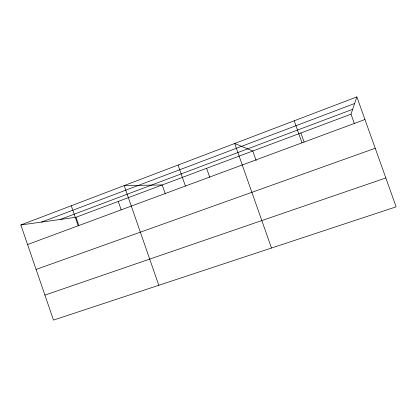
<?xml version="1.0" encoding="UTF-8"?>
<svg xmlns="http://www.w3.org/2000/svg" width="417" height="417" viewBox="0 0 417 417"><rect width="100%" height="100%" fill="white"/><g stroke="black" fill="none" stroke-linecap="round" stroke-linejoin="round"><path stroke-width="0.63" d="M354.434 123.797L351.005 114.18L356.879 96.911L20.85 224.966L53.485 320.089L396.15 206.827L356.879 96.911M41.533 222.084L354.638 103.505M60.116 219.493L352.662 109.311M20.85 224.966L75.983 217.283L351.005 114.18M27.564 244.534L364.953 119.512M36.102 269.424L375.227 148.259M44.916 295.111L385.834 177.95M300.881 132.971L304.123 142.114M294.204 120.794L302.017 142.833M256.158 160.561L252.785 151.001L234.677 143.479L271.488 248.032M206.603 168.317L209.793 177.418M178.069 165.049L185.409 186.045M165.33 193.889L162.213 184.955L124.167 185.591L158.799 285.28M118.251 201.437L121.196 209.918M75.983 217.283L78.855 225.602M71.265 205.753L78.177 225.779"/></g></svg>
